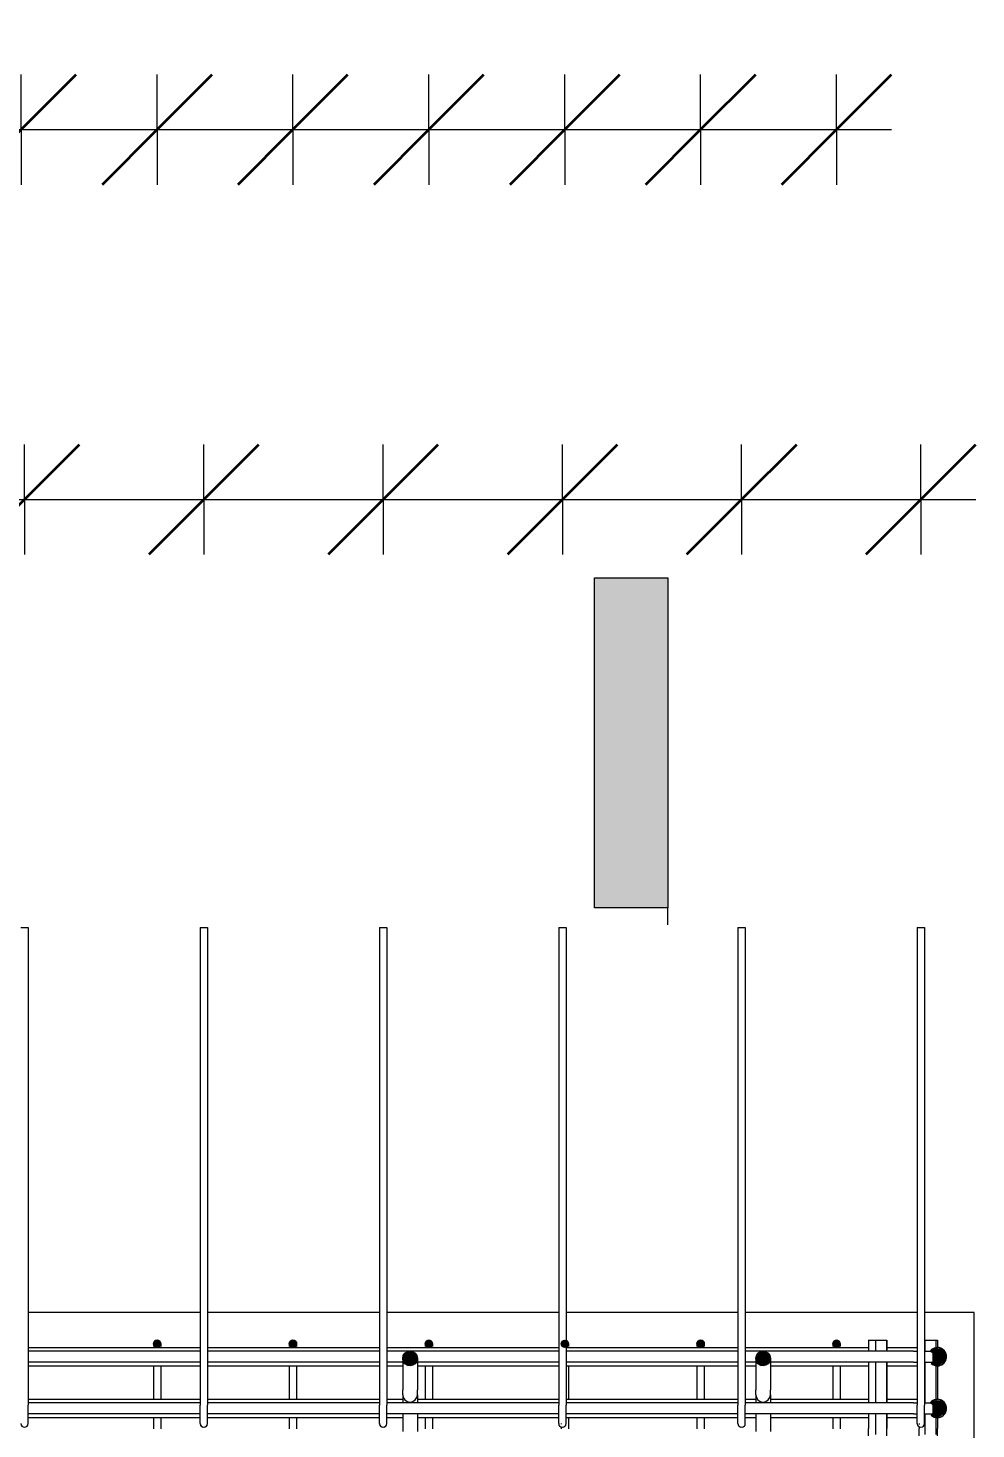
# Model space of a CAD drawing. Header units: millimetres. Extents: x 61914 to 85282, y 2378 to 28606.
# Drawn here: x 67351 to 68385, y 26974 to 28501 of the extents above; entities that cross this region are included whole.
import ezdxf

# ---------------------------------------------------------------- set-up
doc = ezdxf.new("R2010")
doc.units = ezdxf.units.MM
for name, color, linetype, lineweight in [('A-ANNO-DIMS', 211, 'Continuous', 9), ('A-ANNO-DIMS-40', 211, 'Continuous', 9), ('A-FLOR', 192, 'Continuous', 18), ('G-ANNO-SYMB', 111, 'Continuous', 9), ('S-RBAR', 171, 'Continuous', 18)]:
    doc.layers.add(name, color=color, linetype=linetype, lineweight=lineweight)
doc.styles.add('Arial', font='arial.ttf', dxfattribs={"height": 80})
doc.styles.add('Nirmala UI', font='Nirmala.ttf', dxfattribs={"height": 95.25})
doc.dimstyles.new('Arc_Length_-_2_5mm_Arial', dxfattribs={"dimscale": 304.8, "dimtxt": 100.546939, "dimasz": 0.393701, "dimexe": 0.19685, "dimexo": 0.0625, "dimgap": 0.229659, "dimtad": 1, "dimdec": 0, "dimzin": 0, "dimdsep": 46, "dimtxsty": 'Arial', "dimblk1": 'OBLIQUE', "dimblk2": 'OBLIQUE', "dimsah": 1, "dimcen": 0.09, "dimdle": 0.19685, "dimazin": 0, "dimtfac": 1, "dimtdec": 4, "dimtix": 1, "dimtmove": 0, "dimatfit": 3, "dimfxl": 0.19685, "dimfxlon": 1, "dimtvp": 1, "dimtolj": 1, "dimtzin": 0, "dimarcsym": 2})
doc.dimstyles.new('Arc_Length_-_2_5mm_Arial_1', dxfattribs={"dimscale": 304.8, "dimtxt": 100.546939, "dimasz": 0.393701, "dimexe": 0.19685, "dimexo": 0.0625, "dimgap": 0.229659, "dimtad": 1, "dimdec": 0, "dimzin": 0, "dimdsep": 46, "dimtxsty": 'Nirmala UI', "dimblk1": 'OBLIQUE', "dimblk2": 'OBLIQUE', "dimsah": 1, "dimcen": 0.09, "dimdle": 0.19685, "dimazin": 0, "dimtfac": 1, "dimtdec": 4, "dimtix": 1, "dimtmove": 0, "dimatfit": 3, "dimfxl": 0.19685, "dimfxlon": 1, "dimtvp": 1, "dimtolj": 1, "dimtzin": 0, "dimarcsym": 2})

# ---------------------------------------------------------------- blocks, each defined once
blk = doc.blocks.new('Detail View - M_Section Tail - Filled Horizontal-14034-Elevation Top1')
at = {"layer": 'G-ANNO-SYMB'}
blk.add_hatch(color=256, dxfattribs=at).paths.add_polyline_path([(68881.6, 25830.5), (68881.6, 25750.5), (69241.6, 25750.5), (69241.6, 25830.5)])
for p, q in [((68881.6, 25830.5), (69241.6, 25830.5)), ((68881.6, 25750.5), (68881.6, 25830.5)), ((69241.6, 25830.5), (69241.6, 25750.5)), ((69241.6, 25750.5), (68881.6, 25750.5))]:
    blk.add_line(p, q, dxfattribs=at)
blk = doc.blocks.new('DIMBLOCK27-Elevation Top1')
at = {"layer": 'A-ANNO-DIMS-40', "lineweight": 35}
for p, q in [((67195.8, 28390.5), (67255.8, 28450.5)), ((67344, 28390.5), (67404, 28450.5)), ((67195.8, 28390.5), (67135.8, 28330.5)), ((67344, 28390.5), (67284, 28330.5))]:
    blk.add_line(p, q, dxfattribs=at)
at = {"layer": 'A-ANNO-DIMS-40'}
for p, q in [((67195.8, 28390.5), (67195.8, 28450.5)), ((67344, 28390.5), (67344, 28450.5)), ((67195.8, 28390.5), (67344, 28390.5)), ((67195.8, 28390.5), (67195.8, 28330.5)), ((67344, 28390.5), (67344, 28330.5))]:
    blk.add_line(p, q, dxfattribs=at)
blk = doc.blocks.new('_Oblique')
at = {"color": 0, "linetype": 'ByBlock', "lineweight": -2}
blk.add_line((-0.5, -0.5), (0.5, 0.5), dxfattribs=at)
blk = doc.blocks.new('DIMBLOCK28-Elevation Top1')
at = {"layer": 'A-ANNO-DIMS-40', "lineweight": 35}
for p, q in [((67344, 28390.5), (67404, 28450.5)), ((67492.1, 28390.5), (67552.1, 28450.5)), ((67344, 28390.5), (67284, 28330.5)), ((67492.1, 28390.5), (67432.1, 28330.5))]:
    blk.add_line(p, q, dxfattribs=at)
at = {"layer": 'A-ANNO-DIMS-40'}
for p, q in [((67344, 28390.5), (67344, 28450.5)), ((67492.1, 28390.5), (67492.1, 28450.5)), ((67344, 28390.5), (67492.1, 28390.5)), ((67344, 28390.5), (67344, 28330.5)), ((67492.1, 28390.5), (67492.1, 28330.5))]:
    blk.add_line(p, q, dxfattribs=at)
blk = doc.blocks.new('DIMBLOCK29-Elevation Top1')
at = {"layer": 'A-ANNO-DIMS-40', "lineweight": 35}
for p, q in [((67492.1, 28390.5), (67552.1, 28450.5)), ((67640.3, 28390.5), (67700.3, 28450.5)), ((67492.1, 28390.5), (67432.1, 28330.5)), ((67640.3, 28390.5), (67580.3, 28330.5))]:
    blk.add_line(p, q, dxfattribs=at)
at = {"layer": 'A-ANNO-DIMS-40'}
for p, q in [((67492.1, 28390.5), (67492.1, 28450.5)), ((67640.3, 28390.5), (67640.3, 28450.5)), ((67492.1, 28390.5), (67640.3, 28390.5)), ((67492.1, 28390.5), (67492.1, 28330.5)), ((67640.3, 28390.5), (67640.3, 28330.5))]:
    blk.add_line(p, q, dxfattribs=at)
blk = doc.blocks.new('DIMBLOCK30-Elevation Top1')
at = {"layer": 'A-ANNO-DIMS-40', "lineweight": 35}
for p, q in [((67640.3, 28390.5), (67700.3, 28450.5)), ((67788.5, 28390.5), (67848.5, 28450.5)), ((67640.3, 28390.5), (67580.3, 28330.5)), ((67788.5, 28390.5), (67728.5, 28330.5))]:
    blk.add_line(p, q, dxfattribs=at)
at = {"layer": 'A-ANNO-DIMS-40'}
for p, q in [((67640.3, 28390.5), (67640.3, 28450.5)), ((67788.5, 28390.5), (67788.5, 28450.5)), ((67640.3, 28390.5), (67788.5, 28390.5)), ((67640.3, 28390.5), (67640.3, 28330.5)), ((67788.5, 28390.5), (67788.5, 28330.5))]:
    blk.add_line(p, q, dxfattribs=at)
blk = doc.blocks.new('DIMBLOCK31-Elevation Top1')
at = {"layer": 'A-ANNO-DIMS-40', "lineweight": 35}
for p, q in [((67788.5, 28390.5), (67848.5, 28450.5)), ((67936.7, 28390.5), (67996.7, 28450.5)), ((67788.5, 28390.5), (67728.5, 28330.5)), ((67936.7, 28390.5), (67876.7, 28330.5))]:
    blk.add_line(p, q, dxfattribs=at)
at = {"layer": 'A-ANNO-DIMS-40'}
for p, q in [((67788.5, 28390.5), (67788.5, 28450.5)), ((67936.7, 28390.5), (67936.7, 28450.5)), ((67788.5, 28390.5), (67936.7, 28390.5)), ((67788.5, 28390.5), (67788.5, 28330.5)), ((67936.7, 28390.5), (67936.7, 28330.5))]:
    blk.add_line(p, q, dxfattribs=at)
blk = doc.blocks.new('DIMBLOCK32-Elevation Top1')
at = {"layer": 'A-ANNO-DIMS-40', "lineweight": 35}
for p, q in [((67936.7, 28390.5), (67996.7, 28450.5)), ((68084.9, 28390.5), (68144.9, 28450.5)), ((67936.7, 28390.5), (67876.7, 28330.5)), ((68084.9, 28390.5), (68024.9, 28330.5))]:
    blk.add_line(p, q, dxfattribs=at)
at = {"layer": 'A-ANNO-DIMS-40'}
for p, q in [((67936.7, 28390.5), (67936.7, 28450.5)), ((68084.9, 28390.5), (68084.9, 28450.5)), ((67936.7, 28390.5), (68084.9, 28390.5)), ((67936.7, 28390.5), (67936.7, 28330.5)), ((68084.9, 28390.5), (68084.9, 28330.5))]:
    blk.add_line(p, q, dxfattribs=at)
blk = doc.blocks.new('DIMBLOCK33-Elevation Top1')
at = {"layer": 'A-ANNO-DIMS-40', "lineweight": 35}
for p, q in [((68084.9, 28390.5), (68144.9, 28450.5)), ((68233, 28390.5), (68293, 28450.5)), ((68084.9, 28390.5), (68024.9, 28330.5)), ((68233, 28390.5), (68173, 28330.5))]:
    blk.add_line(p, q, dxfattribs=at)
at = {"layer": 'A-ANNO-DIMS-40'}
for p, q in [((68084.9, 28390.5), (68084.9, 28450.5)), ((68233, 28390.5), (68233, 28450.5)), ((68084.9, 28390.5), (68293, 28390.5)), ((68084.9, 28390.5), (68084.9, 28330.5)), ((68233, 28390.5), (68233, 28330.5))]:
    blk.add_line(p, q, dxfattribs=at)
blk = doc.blocks.new('DIMBLOCK34-Elevation Top1')
at = {"layer": 'A-ANNO-DIMS-40', "lineweight": 35}
for p, q in [((63343, 28390.5), (63403, 28450.5)), ((63491.2, 28390.5), (63551.2, 28450.5)), ((63639.4, 28390.5), (63699.4, 28450.5)), ((63787.6, 28390.5), (63847.6, 28450.5)), ((63935.8, 28390.5), (63995.8, 28450.5)), ((64084, 28390.5), (64144, 28450.5)), ((64232.1, 28390.5), (64292.1, 28450.5)), ((64380.3, 28390.5), (64440.3, 28450.5)), ((64528.5, 28390.5), (64588.5, 28450.5)), ((64676.7, 28390.5), (64736.7, 28450.5)), ((64824.9, 28390.5), (64884.9, 28450.5)), ((64973, 28390.5), (65033, 28450.5)), ((65121.2, 28390.5), (65181.2, 28450.5)), ((65269.4, 28390.5), (65329.4, 28450.5)), ((65417.6, 28390.5), (65477.6, 28450.5)), ((65565.8, 28390.5), (65625.8, 28450.5)), ((65714, 28390.5), (65774, 28450.5)), ((65862.1, 28390.5), (65922.1, 28450.5)), ((66010.3, 28390.5), (66070.3, 28450.5)), ((66158.5, 28390.5), (66218.5, 28450.5)), ((66306.7, 28390.5), (66366.7, 28450.5)), ((66454.9, 28390.5), (66514.9, 28450.5)), ((66603, 28390.5), (66663, 28450.5)), ((66751.2, 28390.5), (66811.2, 28450.5)), ((66899.4, 28390.5), (66959.4, 28450.5)), ((67047.6, 28390.5), (67107.6, 28450.5)), ((67195.8, 28390.5), (67255.8, 28450.5)), ((67344, 28390.5), (67404, 28450.5)), ((67492.1, 28390.5), (67552.1, 28450.5)), ((67640.3, 28390.5), (67700.3, 28450.5)), ((67788.5, 28390.5), (67848.5, 28450.5)), ((67936.7, 28390.5), (67996.7, 28450.5)), ((68084.9, 28390.5), (68144.9, 28450.5)), ((68233, 28390.5), (68293, 28450.5)), ((63343, 28390.5), (63283, 28330.5)), ((63491.2, 28390.5), (63431.2, 28330.5)), ((63639.4, 28390.5), (63579.4, 28330.5)), ((63787.6, 28390.5), (63727.6, 28330.5)), ((63935.8, 28390.5), (63875.8, 28330.5)), ((64084, 28390.5), (64024, 28330.5)), ((64232.1, 28390.5), (64172.1, 28330.5)), ((64380.3, 28390.5), (64320.3, 28330.5)), ((64528.5, 28390.5), (64468.5, 28330.5)), ((64676.7, 28390.5), (64616.7, 28330.5)), ((64824.9, 28390.5), (64764.9, 28330.5)), ((64973, 28390.5), (64913, 28330.5)), ((65121.2, 28390.5), (65061.2, 28330.5)), ((65269.4, 28390.5), (65209.4, 28330.5)), ((65417.6, 28390.5), (65357.6, 28330.5)), ((65565.8, 28390.5), (65505.8, 28330.5)), ((65714, 28390.5), (65654, 28330.5)), ((65862.1, 28390.5), (65802.1, 28330.5)), ((66010.3, 28390.5), (65950.3, 28330.5)), ((66158.5, 28390.5), (66098.5, 28330.5)), ((66306.7, 28390.5), (66246.7, 28330.5)), ((66454.9, 28390.5), (66394.9, 28330.5)), ((66603, 28390.5), (66543, 28330.5)), ((66751.2, 28390.5), (66691.2, 28330.5)), ((66899.4, 28390.5), (66839.4, 28330.5)), ((67047.6, 28390.5), (66987.6, 28330.5)), ((67195.8, 28390.5), (67135.8, 28330.5)), ((67344, 28390.5), (67284, 28330.5)), ((67492.1, 28390.5), (67432.1, 28330.5)), ((67640.3, 28390.5), (67580.3, 28330.5)), ((67788.5, 28390.5), (67728.5, 28330.5)), ((67936.7, 28390.5), (67876.7, 28330.5)), ((68084.9, 28390.5), (68024.9, 28330.5)), ((68233, 28390.5), (68173, 28330.5))]:
    blk.add_line(p, q, dxfattribs=at)
at = {"layer": 'A-ANNO-DIMS-40'}
for p, q in [((63343, 28390.5), (63343, 28450.5)), ((63491.2, 28390.5), (63491.2, 28450.5)), ((63639.4, 28390.5), (63639.4, 28450.5)), ((63787.6, 28390.5), (63787.6, 28450.5)), ((63935.8, 28390.5), (63935.8, 28450.5)), ((64084, 28390.5), (64084, 28450.5)), ((64232.1, 28390.5), (64232.1, 28450.5)), ((64380.3, 28390.5), (64380.3, 28450.5)), ((64528.5, 28390.5), (64528.5, 28450.5)), ((64676.7, 28390.5), (64676.7, 28450.5)), ((64824.9, 28390.5), (64824.9, 28450.5)), ((64973, 28390.5), (64973, 28450.5)), ((65121.2, 28390.5), (65121.2, 28450.5)), ((65269.4, 28390.5), (65269.4, 28450.5)), ((65417.6, 28390.5), (65417.6, 28450.5)), ((65565.8, 28390.5), (65565.8, 28450.5)), ((65714, 28390.5), (65714, 28450.5)), ((65862.1, 28390.5), (65862.1, 28450.5)), ((66010.3, 28390.5), (66010.3, 28450.5)), ((66158.5, 28390.5), (66158.5, 28450.5)), ((66306.7, 28390.5), (66306.7, 28450.5)), ((66454.9, 28390.5), (66454.9, 28450.5)), ((66603, 28390.5), (66603, 28450.5)), ((66751.2, 28390.5), (66751.2, 28450.5)), ((66899.4, 28390.5), (66899.4, 28450.5)), ((67047.6, 28390.5), (67047.6, 28450.5)), ((67195.8, 28390.5), (67195.8, 28450.5)), ((67344, 28390.5), (67344, 28450.5)), ((67492.1, 28390.5), (67492.1, 28450.5)), ((67640.3, 28390.5), (67640.3, 28450.5)), ((67788.5, 28390.5), (67788.5, 28450.5)), ((67936.7, 28390.5), (67936.7, 28450.5)), ((68084.9, 28390.5), (68084.9, 28450.5)), ((68233, 28390.5), (68233, 28450.5)), ((63283, 28390.5), (68293, 28390.5)), ((63283, 28390.5), (63491.2, 28390.5)), ((63343, 28390.5), (63343, 28330.5)), ((63491.2, 28390.5), (63639.4, 28390.5)), ((63491.2, 28390.5), (63491.2, 28330.5)), ((63639.4, 28390.5), (63787.6, 28390.5)), ((63639.4, 28390.5), (63639.4, 28330.5)), ((63787.6, 28390.5), (63935.8, 28390.5)), ((63787.6, 28390.5), (63787.6, 28330.5)), ((63935.8, 28390.5), (64084, 28390.5)), ((63935.8, 28390.5), (63935.8, 28330.5)), ((64084, 28390.5), (64232.1, 28390.5)), ((64084, 28390.5), (64084, 28330.5)), ((64232.1, 28390.5), (64380.3, 28390.5)), ((64232.1, 28390.5), (64232.1, 28330.5)), ((64380.3, 28390.5), (64528.5, 28390.5)), ((64380.3, 28390.5), (64380.3, 28330.5)), ((64528.5, 28390.5), (64676.7, 28390.5)), ((64528.5, 28390.5), (64528.5, 28330.5)), ((64676.7, 28390.5), (64824.9, 28390.5)), ((64676.7, 28390.5), (64676.7, 28330.5)), ((64824.9, 28390.5), (64973, 28390.5)), ((64824.9, 28390.5), (64824.9, 28330.5)), ((64973, 28390.5), (65121.2, 28390.5)), ((64973, 28390.5), (64973, 28330.5)), ((65121.2, 28390.5), (65269.4, 28390.5)), ((65121.2, 28390.5), (65121.2, 28330.5)), ((65269.4, 28390.5), (65417.6, 28390.5)), ((65269.4, 28390.5), (65269.4, 28330.5)), ((65417.6, 28390.5), (65565.8, 28390.5)), ((65417.6, 28390.5), (65417.6, 28330.5)), ((65565.8, 28390.5), (65714, 28390.5)), ((65565.8, 28390.5), (65565.8, 28330.5)), ((65714, 28390.5), (65862.1, 28390.5)), ((65714, 28390.5), (65714, 28330.5)), ((65862.1, 28390.5), (66010.3, 28390.5)), ((65862.1, 28390.5), (65862.1, 28330.5)), ((66010.3, 28390.5), (66158.5, 28390.5)), ((66010.3, 28390.5), (66010.3, 28330.5)), ((66158.5, 28390.5), (66306.7, 28390.5)), ((66158.5, 28390.5), (66158.5, 28330.5)), ((66306.7, 28390.5), (66454.9, 28390.5)), ((66306.7, 28390.5), (66306.7, 28330.5)), ((66454.9, 28390.5), (66603, 28390.5)), ((66454.9, 28390.5), (66454.9, 28330.5)), ((66603, 28390.5), (66751.2, 28390.5)), ((66603, 28390.5), (66603, 28330.5)), ((66751.2, 28390.5), (66899.4, 28390.5)), ((66751.2, 28390.5), (66751.2, 28330.5)), ((66899.4, 28390.5), (67047.6, 28390.5)), ((66899.4, 28390.5), (66899.4, 28330.5)), ((67047.6, 28390.5), (67195.8, 28390.5)), ((67047.6, 28390.5), (67047.6, 28330.5)), ((67195.8, 28390.5), (67344, 28390.5)), ((67195.8, 28390.5), (67195.8, 28330.5)), ((67344, 28390.5), (67492.1, 28390.5)), ((67344, 28390.5), (67344, 28330.5)), ((67492.1, 28390.5), (67640.3, 28390.5)), ((67492.1, 28390.5), (67492.1, 28330.5)), ((67640.3, 28390.5), (67788.5, 28390.5)), ((67640.3, 28390.5), (67640.3, 28330.5)), ((67788.5, 28390.5), (67936.7, 28390.5)), ((67788.5, 28390.5), (67788.5, 28330.5)), ((67936.7, 28390.5), (68084.9, 28390.5)), ((67936.7, 28390.5), (67936.7, 28330.5)), ((68084.9, 28390.5), (68293, 28390.5)), ((68084.9, 28390.5), (68084.9, 28330.5)), ((68233, 28390.5), (68233, 28330.5))]:
    blk.add_line(p, q, dxfattribs=at)
blk = doc.blocks.new('_None')
blk = doc.blocks.new('DIMBLOCK70-Elevation Top1')
at = {"layer": 'A-ANNO-DIMS-40', "lineweight": 35}
for p, q in [((67152.2, 27987.2), (67212.2, 28047.2)), ((67347.6, 27987.2), (67407.6, 28047.2)), ((67152.2, 27987.2), (67092.2, 27927.2)), ((67347.6, 27987.2), (67287.6, 27927.2))]:
    blk.add_line(p, q, dxfattribs=at)
at = {"layer": 'A-ANNO-DIMS-40'}
for p, q in [((67152.2, 27987.2), (67152.2, 28047.2)), ((67347.6, 27987.2), (67347.6, 28047.2)), ((67152.2, 27987.2), (67347.6, 27987.2)), ((67152.2, 27987.2), (67152.2, 27927.2)), ((67347.6, 27987.2), (67347.6, 27927.2))]:
    blk.add_line(p, q, dxfattribs=at)
blk = doc.blocks.new('DIMBLOCK71-Elevation Top1')
at = {"layer": 'A-ANNO-DIMS-40', "lineweight": 35}
for p, q in [((67347.6, 27987.2), (67407.6, 28047.2)), ((67543.1, 27987.2), (67603.1, 28047.2)), ((67347.6, 27987.2), (67287.6, 27927.2)), ((67543.1, 27987.2), (67483.1, 27927.2))]:
    blk.add_line(p, q, dxfattribs=at)
at = {"layer": 'A-ANNO-DIMS-40'}
for p, q in [((67347.6, 27987.2), (67347.6, 28047.2)), ((67543.1, 27987.2), (67543.1, 28047.2)), ((67347.6, 27987.2), (67543.1, 27987.2)), ((67347.6, 27987.2), (67347.6, 27927.2)), ((67543.1, 27987.2), (67543.1, 27927.2))]:
    blk.add_line(p, q, dxfattribs=at)
blk = doc.blocks.new('DIMBLOCK72-Elevation Top1')
at = {"layer": 'A-ANNO-DIMS-40', "lineweight": 35}
for p, q in [((67543.1, 27987.2), (67603.1, 28047.2)), ((67738.6, 27987.2), (67798.6, 28047.2)), ((67543.1, 27987.2), (67483.1, 27927.2)), ((67738.6, 27987.2), (67678.6, 27927.2))]:
    blk.add_line(p, q, dxfattribs=at)
at = {"layer": 'A-ANNO-DIMS-40'}
for p, q in [((67543.1, 27987.2), (67543.1, 28047.2)), ((67738.6, 27987.2), (67738.6, 28047.2)), ((67543.1, 27987.2), (67738.6, 27987.2)), ((67543.1, 27987.2), (67543.1, 27927.2)), ((67738.6, 27987.2), (67738.6, 27927.2))]:
    blk.add_line(p, q, dxfattribs=at)
blk = doc.blocks.new('DIMBLOCK73-Elevation Top1')
at = {"layer": 'A-ANNO-DIMS-40', "lineweight": 35}
for p, q in [((67738.6, 27987.2), (67798.6, 28047.2)), ((67934.1, 27987.2), (67994.1, 28047.2)), ((67738.6, 27987.2), (67678.6, 27927.2)), ((67934.1, 27987.2), (67874.1, 27927.2))]:
    blk.add_line(p, q, dxfattribs=at)
at = {"layer": 'A-ANNO-DIMS-40'}
for p, q in [((67738.6, 27987.2), (67738.6, 28047.2)), ((67934.1, 27987.2), (67934.1, 28047.2)), ((67738.6, 27987.2), (67934.1, 27987.2)), ((67738.6, 27987.2), (67738.6, 27927.2)), ((67934.1, 27987.2), (67934.1, 27927.2))]:
    blk.add_line(p, q, dxfattribs=at)
blk = doc.blocks.new('DIMBLOCK74-Elevation Top1')
at = {"layer": 'A-ANNO-DIMS-40', "lineweight": 35}
for p, q in [((67934.1, 27987.2), (67994.1, 28047.2)), ((68129.6, 27987.2), (68189.6, 28047.2)), ((67934.1, 27987.2), (67874.1, 27927.2)), ((68129.6, 27987.2), (68069.6, 27927.2))]:
    blk.add_line(p, q, dxfattribs=at)
at = {"layer": 'A-ANNO-DIMS-40'}
for p, q in [((67934.1, 27987.2), (67934.1, 28047.2)), ((68129.6, 27987.2), (68129.6, 28047.2)), ((67934.1, 27987.2), (68129.6, 27987.2)), ((67934.1, 27987.2), (67934.1, 27927.2)), ((68129.6, 27987.2), (68129.6, 27927.2))]:
    blk.add_line(p, q, dxfattribs=at)
blk = doc.blocks.new('DIMBLOCK75-Elevation Top1')
at = {"layer": 'A-ANNO-DIMS-40', "lineweight": 35}
for p, q in [((68129.6, 27987.2), (68189.6, 28047.2)), ((68325.1, 27987.2), (68385.1, 28047.2)), ((68129.6, 27987.2), (68069.6, 27927.2)), ((68325.1, 27987.2), (68265.1, 27927.2))]:
    blk.add_line(p, q, dxfattribs=at)
at = {"layer": 'A-ANNO-DIMS-40'}
for p, q in [((68129.6, 27987.2), (68129.6, 28047.2)), ((68325.1, 27987.2), (68325.1, 28047.2)), ((68129.6, 27987.2), (68385.1, 27987.2)), ((68129.6, 27987.2), (68129.6, 27927.2)), ((68325.1, 27987.2), (68325.1, 27927.2))]:
    blk.add_line(p, q, dxfattribs=at)
blk = doc.blocks.new('DIMBLOCK76-Elevation Top1')
at = {"layer": 'A-ANNO-DIMS-40', "lineweight": 35}
for p, q in [((63242.2, 27987.2), (63302.2, 28047.2)), ((63437.7, 27987.2), (63497.7, 28047.2)), ((63633.2, 27987.2), (63693.2, 28047.2)), ((63828.7, 27987.2), (63888.7, 28047.2)), ((64024.2, 27987.2), (64084.2, 28047.2)), ((64219.7, 27987.2), (64279.7, 28047.2)), ((64415.2, 27987.2), (64475.2, 28047.2)), ((64610.7, 27987.2), (64670.7, 28047.2)), ((64806.2, 27987.2), (64866.2, 28047.2)), ((65001.7, 27987.2), (65061.7, 28047.2)), ((65197.2, 27987.2), (65257.2, 28047.2)), ((65392.7, 27987.2), (65452.7, 28047.2)), ((65588.2, 27987.2), (65648.2, 28047.2)), ((65783.7, 27987.2), (65843.7, 28047.2)), ((65979.2, 27987.2), (66039.2, 28047.2)), ((66174.7, 27987.2), (66234.7, 28047.2)), ((66370.2, 27987.2), (66430.2, 28047.2)), ((66565.7, 27987.2), (66625.7, 28047.2)), ((66761.2, 27987.2), (66821.2, 28047.2)), ((66956.7, 27987.2), (67016.7, 28047.2)), ((67152.2, 27987.2), (67212.2, 28047.2)), ((67347.6, 27987.2), (67407.6, 28047.2)), ((67543.1, 27987.2), (67603.1, 28047.2)), ((67738.6, 27987.2), (67798.6, 28047.2)), ((67934.1, 27987.2), (67994.1, 28047.2)), ((68129.6, 27987.2), (68189.6, 28047.2)), ((68325.1, 27987.2), (68385.1, 28047.2)), ((63242.2, 27987.2), (63182.2, 27927.2)), ((63437.7, 27987.2), (63377.7, 27927.2)), ((63633.2, 27987.2), (63573.2, 27927.2)), ((63828.7, 27987.2), (63768.7, 27927.2)), ((64024.2, 27987.2), (63964.2, 27927.2)), ((64219.7, 27987.2), (64159.7, 27927.2)), ((64415.2, 27987.2), (64355.2, 27927.2)), ((64610.7, 27987.2), (64550.7, 27927.2)), ((64806.2, 27987.2), (64746.2, 27927.2)), ((65001.7, 27987.2), (64941.7, 27927.2)), ((65197.2, 27987.2), (65137.2, 27927.2)), ((65392.7, 27987.2), (65332.7, 27927.2)), ((65588.2, 27987.2), (65528.2, 27927.2)), ((65783.7, 27987.2), (65723.7, 27927.2)), ((65979.2, 27987.2), (65919.2, 27927.2)), ((66174.7, 27987.2), (66114.7, 27927.2)), ((66370.2, 27987.2), (66310.2, 27927.2)), ((66565.7, 27987.2), (66505.7, 27927.2)), ((66761.2, 27987.2), (66701.2, 27927.2)), ((66956.7, 27987.2), (66896.7, 27927.2)), ((67152.2, 27987.2), (67092.2, 27927.2)), ((67347.6, 27987.2), (67287.6, 27927.2)), ((67543.1, 27987.2), (67483.1, 27927.2)), ((67738.6, 27987.2), (67678.6, 27927.2)), ((67934.1, 27987.2), (67874.1, 27927.2)), ((68129.6, 27987.2), (68069.6, 27927.2)), ((68325.1, 27987.2), (68265.1, 27927.2))]:
    blk.add_line(p, q, dxfattribs=at)
at = {"layer": 'A-ANNO-DIMS-40'}
for p, q in [((63242.2, 27987.2), (63242.2, 28047.2)), ((63437.7, 27987.2), (63437.7, 28047.2)), ((63633.2, 27987.2), (63633.2, 28047.2)), ((63828.7, 27987.2), (63828.7, 28047.2)), ((64024.2, 27987.2), (64024.2, 28047.2)), ((64219.7, 27987.2), (64219.7, 28047.2)), ((64415.2, 27987.2), (64415.2, 28047.2)), ((64610.7, 27987.2), (64610.7, 28047.2)), ((64806.2, 27987.2), (64806.2, 28047.2)), ((65001.7, 27987.2), (65001.7, 28047.2)), ((65197.2, 27987.2), (65197.2, 28047.2)), ((65392.7, 27987.2), (65392.7, 28047.2)), ((65588.2, 27987.2), (65588.2, 28047.2)), ((65783.7, 27987.2), (65783.7, 28047.2)), ((65979.2, 27987.2), (65979.2, 28047.2)), ((66174.7, 27987.2), (66174.7, 28047.2)), ((66370.2, 27987.2), (66370.2, 28047.2)), ((66565.7, 27987.2), (66565.7, 28047.2)), ((66761.2, 27987.2), (66761.2, 28047.2)), ((66956.7, 27987.2), (66956.7, 28047.2)), ((67152.2, 27987.2), (67152.2, 28047.2)), ((67347.6, 27987.2), (67347.6, 28047.2)), ((67543.1, 27987.2), (67543.1, 28047.2)), ((67738.6, 27987.2), (67738.6, 28047.2)), ((67934.1, 27987.2), (67934.1, 28047.2)), ((68129.6, 27987.2), (68129.6, 28047.2)), ((68325.1, 27987.2), (68325.1, 28047.2)), ((63182.2, 27987.2), (68385.1, 27987.2)), ((63182.2, 27987.2), (63437.7, 27987.2)), ((63242.2, 27987.2), (63242.2, 27927.2)), ((63437.7, 27987.2), (63633.2, 27987.2)), ((63437.7, 27987.2), (63437.7, 27927.2)), ((63633.2, 27987.2), (63828.7, 27987.2)), ((63633.2, 27987.2), (63633.2, 27927.2)), ((63828.7, 27987.2), (64024.2, 27987.2)), ((63828.7, 27987.2), (63828.7, 27927.2)), ((64024.2, 27987.2), (64219.7, 27987.2)), ((64024.2, 27987.2), (64024.2, 27927.2)), ((64219.7, 27987.2), (64415.2, 27987.2)), ((64219.7, 27987.2), (64219.7, 27927.2)), ((64415.2, 27987.2), (64610.7, 27987.2)), ((64415.2, 27987.2), (64415.2, 27927.2)), ((64610.7, 27987.2), (64806.2, 27987.2)), ((64610.7, 27987.2), (64610.7, 27927.2)), ((64806.2, 27987.2), (65001.7, 27987.2)), ((64806.2, 27987.2), (64806.2, 27927.2)), ((65001.7, 27987.2), (65197.2, 27987.2)), ((65001.7, 27987.2), (65001.7, 27927.2)), ((65197.2, 27987.2), (65392.7, 27987.2)), ((65197.2, 27987.2), (65197.2, 27927.2)), ((65392.7, 27987.2), (65588.2, 27987.2)), ((65392.7, 27987.2), (65392.7, 27927.2)), ((65588.2, 27987.2), (65783.7, 27987.2)), ((65588.2, 27987.2), (65588.2, 27927.2)), ((65783.7, 27987.2), (65979.2, 27987.2)), ((65783.7, 27987.2), (65783.7, 27927.2)), ((65979.2, 27987.2), (66174.7, 27987.2)), ((65979.2, 27987.2), (65979.2, 27927.2)), ((66174.7, 27987.2), (66370.2, 27987.2)), ((66174.7, 27987.2), (66174.7, 27927.2)), ((66370.2, 27987.2), (66565.7, 27987.2)), ((66370.2, 27987.2), (66370.2, 27927.2)), ((66565.7, 27987.2), (66761.2, 27987.2)), ((66565.7, 27987.2), (66565.7, 27927.2)), ((66761.2, 27987.2), (66956.7, 27987.2)), ((66761.2, 27987.2), (66761.2, 27927.2)), ((66956.7, 27987.2), (67152.2, 27987.2)), ((66956.7, 27987.2), (66956.7, 27927.2)), ((67152.2, 27987.2), (67347.6, 27987.2)), ((67152.2, 27987.2), (67152.2, 27927.2)), ((67347.6, 27987.2), (67543.1, 27987.2)), ((67347.6, 27987.2), (67347.6, 27927.2)), ((67543.1, 27987.2), (67738.6, 27987.2)), ((67543.1, 27987.2), (67543.1, 27927.2)), ((67738.6, 27987.2), (67934.1, 27987.2)), ((67738.6, 27987.2), (67738.6, 27927.2)), ((67934.1, 27987.2), (68129.6, 27987.2)), ((67934.1, 27987.2), (67934.1, 27927.2)), ((68129.6, 27987.2), (68385.1, 27987.2)), ((68129.6, 27987.2), (68129.6, 27927.2)), ((68325.1, 27987.2), (68325.1, 27927.2))]:
    blk.add_line(p, q, dxfattribs=at)

msp = doc.modelspace()

# ---------------------------------------------------------------- hatches: boundary and pattern name
at = {"layer": 'S-RBAR'}
for points in [[(67492.1, 27062.4), (67496.1, 27066.4), (67492.1, 27070.4), (67488.1, 27066.4), (67489.8, 27064.7)], [(67640.3, 27062.4), (67644.3, 27066.4), (67640.3, 27070.4), (67636.3, 27066.4)], [(67765.6, 27042.8), (67774.5, 27045.7), (67774.5, 27055.1), (67765.6, 27058), (67760, 27050.4)], [(67788.5, 27062.4), (67792.5, 27066.4), (67788.5, 27070.4), (67784.5, 27066.4)], [(67936.7, 27062.4), (67940.7, 27066.4), (67936.7, 27070.4), (67932.7, 27066.4)], [(68084.9, 27062.4), (68088.9, 27066.4), (68084.9, 27070.4), (68080.9, 27066.4)], [(68150.6, 27042.8), (68159.5, 27045.7), (68159.5, 27055.1), (68150.6, 27058), (68145, 27050.4)], [(68233, 27062.4), (68237, 27066.4), (68233, 27070.4), (68229, 27066.4)], [(68343, 27042.4), (68352.6, 27049.3), (68348.9, 27060.5), (68337.2, 27060.5), (68336.5, 27058.4), (68338, 27058.4), (68338, 27046.4), (68338, 27046)], [(68343, 26985.9), (68352.6, 26992.8), (68348.9, 27004), (68337.2, 27004), (68336.5, 27001.9), (68338, 27001.9), (68338, 26989.9), (68338, 26989.5)]]:
    msp.add_hatch(color=256, dxfattribs=at).paths.add_polyline_path(points)
h = msp.add_hatch(color=256, dxfattribs=at)
edge = h.paths.add_edge_path()
edge.add_arc((67492.1, 27066.4), 4, 0, 360)
h = msp.add_hatch(color=256, dxfattribs=at)
edge = h.paths.add_edge_path()
edge.add_arc((67640.3, 27066.4), 4, 0, 360)
h = msp.add_hatch(color=256, dxfattribs=at)
edge = h.paths.add_edge_path()
edge.add_arc((67768, 27050.4), 8, 0, 360)
h = msp.add_hatch(color=256, dxfattribs=at)
edge = h.paths.add_edge_path()
edge.add_arc((67788.5, 27066.4), 4, 0, 360)
h = msp.add_hatch(color=256, dxfattribs=at)
edge = h.paths.add_edge_path()
edge.add_arc((67936.7, 27066.4), 4, 0, 360)
h = msp.add_hatch(color=256, dxfattribs=at)
edge = h.paths.add_edge_path()
edge.add_arc((68084.9, 27066.4), 4, 0, 360)
h = msp.add_hatch(color=256, dxfattribs=at)
edge = h.paths.add_edge_path()
edge.add_arc((68153, 27050.4), 8, 0, 360)
h = msp.add_hatch(color=256, dxfattribs=at)
edge = h.paths.add_edge_path()
edge.add_arc((68233, 27066.4), 4, 0, 360)
h = msp.add_hatch(color=256, dxfattribs=at)
edge = h.paths.add_edge_path()
edge.add_arc((68343, 27052.4), 10, 270, 499.4604)
edge.add_line((68335.4, 27058.9), (68343, 27052.4))
edge.add_line((68343, 27052.4), (68343, 27042.4))
h = msp.add_hatch(color=256, dxfattribs=at)
edge = h.paths.add_edge_path()
edge.add_arc((68343, 27052.4), 10, 228.2893, 270)
edge.add_line((68343, 27042.4), (68343, 27052.4))
edge.add_line((68343, 27052.4), (68336.4, 27044.9))
h = msp.add_hatch(color=256, dxfattribs=at)
edge = h.paths.add_edge_path()
edge.add_arc((68343, 26995.9), 10, 270, 499.4604)
edge.add_line((68335.4, 27002.4), (68343, 26995.9))
edge.add_line((68343, 26995.9), (68343, 26985.9))
h = msp.add_hatch(color=256, dxfattribs=at)
edge = h.paths.add_edge_path()
edge.add_arc((68343, 26995.9), 10, 228.2893, 270)
edge.add_line((68343, 26985.9), (68343, 26995.9))
edge.add_line((68343, 26995.9), (68336.4, 26988.4))

# ---------------------------------------------------------------- linework, layer by layer
at = {"layer": 'A-FLOR'}
for p, q in [((67539.1, 27100.4), (67351.6, 27100.4)), ((67734.6, 27100.4), (67547.1, 27100.4)), ((67930.1, 27100.4), (67742.6, 27100.4)), ((68125.6, 27100.4), (67938.1, 27100.4)), ((68321.1, 27100.4), (68133.6, 27100.4)), ((68383, 27100.4), (68329.1, 27100.4)), ((68383, 26954.4), (68383, 27100.4))]:
    msp.add_line(p, q, dxfattribs=at)
at = {"layer": 'G-ANNO-SYMB'}
msp.add_line((68049.1, 27523.3), (68049.1, 27541.9), dxfattribs=at)
at = {"layer": 'S-RBAR'}
for p, q in [((67343.6, 27520.4), (67351.6, 27520.4)), ((67351.6, 27520.4), (67351.6, 26999.4)), ((67539.1, 27520.4), (67539.1, 26999.4)), ((67539.1, 27520.4), (67547.1, 27520.4)), ((67547.1, 27520.4), (67547.1, 26999.4)), ((67734.6, 27520.4), (67734.6, 26999.4)), ((67734.6, 27520.4), (67742.6, 27520.4)), ((67742.6, 27520.4), (67742.6, 26999.4)), ((67930.1, 27520.4), (67930.1, 26999.4)), ((67930.1, 27520.4), (67938.1, 27520.4)), ((67938.1, 27520.4), (67938.1, 26999.4)), ((68125.6, 27520.4), (68125.6, 26999.4)), ((68125.6, 27520.4), (68133.6, 27520.4)), ((68133.6, 27520.4), (68133.6, 26999.4)), ((68321.1, 27520.4), (68321.1, 26999.4)), ((68321.1, 27520.4), (68329.1, 27520.4)), ((68329.1, 27520.4), (68329.1, 26999.4)), ((67351.6, 27062.4), (67539.1, 27062.4)), ((67539.1, 27058.4), (67351.6, 27058.4)), ((67492.1, 27070.4), (67488.1, 27066.4)), ((67488.1, 27066.4), (67488.1, 27063.6)), ((67488.1, 27066.4), (67489.8, 27064.7)), ((67489.8, 27064.7), (67492.1, 27062.4)), ((67496.1, 27066.4), (67492.1, 27070.4)), ((67492.1, 27062.4), (67496.1, 27066.4)), ((67496.1, 27066.4), (67496.1, 27063.6)), ((67547.1, 27062.4), (67734.6, 27062.4)), ((67734.6, 27058.4), (67547.1, 27058.4)), ((67640.3, 27070.4), (67636.3, 27066.4)), ((67636.3, 27066.4), (67636.3, 27063.6)), ((67636.3, 27066.4), (67640.3, 27062.4)), ((67644.3, 27066.4), (67640.3, 27070.4)), ((67640.3, 27062.4), (67644.3, 27066.4)), ((67644.3, 27066.4), (67644.3, 27063.6)), ((67742.6, 27062.4), (67930.1, 27062.4)), ((67930.1, 27058.4), (67742.6, 27058.4)), ((67765.6, 27058), (67760, 27050.4)), ((67774.5, 27055.1), (67765.6, 27058)), ((67788.5, 27070.4), (67784.5, 27066.4)), ((67784.5, 27066.4), (67784.5, 27063.6)), ((67784.5, 27066.4), (67788.5, 27062.4)), ((67792.5, 27066.4), (67788.5, 27070.4)), ((67788.5, 27062.4), (67792.5, 27066.4)), ((67792.5, 27066.4), (67792.5, 27063.6)), ((67936.7, 27070.4), (67932.7, 27066.4)), ((67932.7, 27066.4), (67936.7, 27062.4)), ((67940.7, 27066.4), (67936.7, 27070.4)), ((67936.7, 27062.4), (67940.7, 27066.4)), ((67938.1, 27062.4), (68125.6, 27062.4)), ((68125.6, 27058.4), (67938.1, 27058.4)), ((67940.7, 27066.4), (67940.7, 27063.6)), ((68084.9, 27070.4), (68080.9, 27066.4)), ((68080.9, 27066.4), (68080.9, 27063.6)), ((68080.9, 27066.4), (68084.9, 27062.4)), ((68088.9, 27066.4), (68084.9, 27070.4)), ((68084.9, 27062.4), (68088.9, 27066.4)), ((68088.9, 27066.4), (68088.9, 27063.6)), ((68133.6, 27062.4), (68268, 27062.4)), ((68317, 27058.4), (68133.6, 27058.4)), ((68150.6, 27058), (68145, 27050.4)), ((68159.5, 27055.1), (68150.6, 27058)), ((68233, 27070.4), (68229, 27066.4)), ((68229, 27066.4), (68229, 27063.6)), ((68229, 27066.4), (68233, 27062.4)), ((68237, 27066.4), (68233, 27070.4)), ((68233, 27062.4), (68237, 27066.4)), ((68237, 27066.4), (68237, 27063.6)), ((68268, 27070.4), (68268, 27058.4)), ((68268, 27070.4), (68275.4, 27070.4)), ((68275.4, 27070.4), (68275.4, 27058.4)), ((68275.4, 27070.4), (68287.4, 27070.4)), ((68287.4, 27070.4), (68288, 27070.4)), ((68287.4, 27070.4), (68287.4, 27058.4)), ((68288, 27070.4), (68288, 27058.4)), ((68288, 27062.4), (68301, 27062.4)), ((68301, 27062.4), (68321.2, 27062.4)), ((68317, 27058.4), (68321.3, 27058.4)), ((68329.3, 27070.4), (68329.3, 27058.4)), ((68329.3, 27070.4), (68341.3, 27070.4)), ((68329.3, 27058.4), (68347, 27058.4)), ((68335.4, 27058.9), (68343, 27052.4)), ((68337.2, 27060.5), (68336.5, 27058.4)), ((68336.5, 27058.4), (68338, 27058.4)), ((68348.9, 27060.5), (68337.2, 27060.5)), ((68338, 27058.4), (68338, 27046.4)), ((68341.3, 27070.4), (68343, 27070.4)), ((68341.3, 27070.4), (68341.3, 27058.4)), ((68342.5, 27062.4), (68343, 27062.4)), ((68343, 27070.4), (68343, 27062.4)), ((68352.6, 27049.3), (68348.9, 27060.5)), ((67351.6, 27046.4), (67351.6, 26999.4)), ((67539.1, 27046.4), (67351.6, 27046.4)), ((67351.6, 27042.4), (67539.1, 27042.4)), ((67488.1, 27042.4), (67488.1, 27005.9)), ((67496.1, 27042.4), (67496.1, 27005.9)), ((67539.1, 27046.4), (67539.1, 26999.4)), ((67547.1, 27046.4), (67547.1, 26999.4)), ((67734.6, 27046.4), (67547.1, 27046.4)), ((67547.1, 27042.4), (67734.6, 27042.4)), ((67636.3, 27042.4), (67636.3, 27005.9)), ((67644.3, 27042.4), (67644.3, 27005.9)), ((67734.6, 27046.4), (67734.6, 26999.4)), ((67742.6, 27046.4), (67742.6, 26999.4)), ((67760, 27046.4), (67742.6, 27046.4)), ((67742.6, 27042.4), (67760, 27042.4)), ((67760, 27050.4), (67760, 27044.9)), ((67760, 27050.4), (67765.6, 27042.8)), ((67760, 27044.9), (67760, 27016.4)), ((67765.6, 27042.8), (67774.5, 27045.7)), ((67774.5, 27045.7), (67774.5, 27055.1)), ((67776, 27050.4), (67776, 27044.9)), ((67930.1, 27046.4), (67776, 27046.4)), ((67776, 27044.9), (67776, 27016.4)), ((67776, 27042.4), (67930.1, 27042.4)), ((67784.5, 27042.4), (67784.5, 27005.9)), ((67792.5, 27042.4), (67792.5, 27005.9)), ((67930.1, 27046.4), (67930.1, 26999.4)), ((67938.1, 27046.4), (67938.1, 26999.4)), ((68125.6, 27046.4), (67938.1, 27046.4)), ((67938.1, 27042.4), (68125.6, 27042.4)), ((67940.7, 27042.4), (67940.7, 27005.9)), ((68080.9, 27042.4), (68080.9, 27005.9)), ((68088.9, 27042.4), (68088.9, 27005.9)), ((68125.6, 27046.4), (68125.6, 26999.4)), ((68133.6, 27046.4), (68133.6, 26999.4)), ((68145, 27046.4), (68133.6, 27046.4)), ((68133.6, 27042.4), (68145, 27042.4)), ((68145, 27050.4), (68145, 27044.9)), ((68145, 27050.4), (68150.6, 27042.8)), ((68145, 27044.9), (68145, 27016.4)), ((68150.6, 27042.8), (68159.5, 27045.7)), ((68159.5, 27045.7), (68159.5, 27055.1)), ((68161, 27050.4), (68161, 27044.9)), ((68317, 27046.4), (68161, 27046.4)), ((68161, 27044.9), (68161, 27016.4)), ((68161, 27042.4), (68268, 27042.4)), ((68229, 27042.4), (68229, 27005.9)), ((68237, 27042.4), (68237, 27005.9)), ((68268, 27046.4), (68268, 27001.9)), ((68275.4, 27046.4), (68275.4, 27001.9)), ((68287.4, 27046.4), (68287.4, 27001.9)), ((68288, 27046.4), (68288, 27001.9)), ((68288, 27042.4), (68301, 27042.4)), ((68301, 27042.4), (68321.2, 27042.4)), ((68317, 27046.4), (68321.3, 27046.4)), ((68321.1, 27046.4), (68321.1, 26999.4)), ((68329.1, 27046.4), (68329.1, 26999.4)), ((68329.3, 27046.4), (68347, 27046.4)), ((68329.3, 27046.4), (68329.3, 27001.9)), ((68343, 27052.4), (68336.4, 27044.9)), ((68338, 27046.4), (68338, 27046)), ((68338, 27046), (68343, 27042.4)), ((68341.3, 27046.4), (68341.3, 27001.9)), ((68342.5, 27042.4), (68343, 27042.4)), ((68343, 27052.4), (68343, 27042.4)), ((68343, 27042.4), (68343, 27052.4)), ((68343, 27042.4), (68352.6, 27049.3)), ((68343, 27042.4), (68343, 27005.9)), ((67760, 27010.9), (67760, 27016.4)), ((67776, 27010.9), (67776, 27016.4)), ((68145, 27010.9), (68145, 27016.4)), ((68161, 27010.9), (68161, 27016.4)), ((67351.6, 27005.9), (67539.1, 27005.9)), ((67539.1, 27001.9), (67351.6, 27001.9)), ((67351.6, 26979.4), (67351.6, 26999.4)), ((67351.6, 26979.4), (67351.6, 26999.4)), ((67539.1, 26985.3), (67539.1, 26999.4)), ((67547.1, 27005.9), (67734.6, 27005.9)), ((67734.6, 27001.9), (67547.1, 27001.9)), ((67547.1, 26979.4), (67547.1, 26999.4)), ((67547.1, 26979.4), (67547.1, 26999.4)), ((67734.6, 26985.3), (67734.6, 26999.4)), ((67742.6, 27005.9), (67760, 27005.9)), ((67930.1, 27001.9), (67742.6, 27001.9)), ((67742.6, 26979.4), (67742.6, 26999.4)), ((67742.6, 26979.4), (67742.6, 26999.4)), ((67760, 27010.9), (67760, 27002.6)), ((67776, 27010.9), (67776, 27002.6)), ((67776, 27005.9), (67930.1, 27005.9)), ((67930.1, 26985.3), (67930.1, 26999.4)), ((67938.1, 27005.9), (68125.6, 27005.9)), ((68125.6, 27001.9), (67938.1, 27001.9)), ((67938.1, 26979.4), (67938.1, 26999.4)), ((67938.1, 26979.4), (67938.1, 26999.4)), ((68125.6, 26985.3), (68125.6, 26999.4)), ((68133.6, 27005.9), (68145, 27005.9)), ((68317, 27001.9), (68133.6, 27001.9)), ((68133.6, 26979.4), (68133.6, 26999.4)), ((68133.6, 26979.4), (68133.6, 26999.4)), ((68145, 27010.9), (68145, 27002.6)), ((68161, 27010.9), (68161, 27002.6)), ((68161, 27005.9), (68268, 27005.9)), ((68288, 27005.9), (68301, 27005.9)), ((68301, 27005.9), (68321.2, 27005.9)), ((68317, 27001.9), (68321.3, 27001.9)), ((68321.1, 26985.3), (68321.1, 26999.4)), ((68329.1, 26979.4), (68329.1, 26999.4)), ((68329.1, 26979.4), (68329.1, 26999.4)), ((68329.3, 27001.9), (68347, 27001.9)), ((68335.4, 27002.4), (68343, 26995.9)), ((68337.2, 27004), (68336.5, 27001.9)), ((68336.5, 27001.9), (68338, 27001.9)), ((68348.9, 27004), (68337.2, 27004)), ((68338, 27001.9), (68338, 26989.9)), ((68342.5, 27005.9), (68343, 27005.9)), ((68352.6, 26992.8), (68348.9, 27004)), ((67539.1, 26989.9), (67351.6, 26989.9)), ((67351.6, 26985.9), (67539.1, 26985.9)), ((67488.1, 26985.9), (67488.1, 26973.6)), ((67496.1, 26985.9), (67496.1, 26973.6)), ((67539.1, 26979.4), (67539.1, 26985.3)), ((67539.1, 26979.4), (67539.1, 26985.3)), ((67734.6, 26989.9), (67547.1, 26989.9)), ((67547.1, 26985.9), (67734.6, 26985.9)), ((67636.3, 26985.9), (67636.3, 26973.6)), ((67644.3, 26985.9), (67644.3, 26973.6)), ((67734.6, 26979.4), (67734.6, 26985.3)), ((67734.6, 26979.4), (67734.6, 26985.3)), ((67930.1, 26989.9), (67742.6, 26989.9)), ((67742.6, 26985.9), (67760, 26985.9)), ((67760, 26990), (67760, 26970.9)), ((67776, 26990), (67776, 26970.9)), ((67776, 26985.9), (67930.1, 26985.9)), ((67784.5, 26985.9), (67784.5, 26973.6)), ((67792.5, 26985.9), (67792.5, 26973.6)), ((67930.1, 26979.4), (67930.1, 26985.3)), ((67930.1, 26979.4), (67930.1, 26985.3)), ((68125.6, 26989.9), (67938.1, 26989.9)), ((67938.1, 26985.9), (68125.6, 26985.9)), ((67940.7, 26985.9), (67940.7, 26973.6)), ((68080.9, 26985.9), (68080.9, 26973.6)), ((68088.9, 26985.9), (68088.9, 26973.6)), ((68125.6, 26979.4), (68125.6, 26985.3)), ((68125.6, 26979.4), (68125.6, 26985.3)), ((68317, 26989.9), (68133.6, 26989.9)), ((68133.6, 26985.9), (68145, 26985.9)), ((68145, 26990), (68145, 26970.9)), ((68161, 26990), (68161, 26970.9)), ((68161, 26985.9), (68268, 26985.9)), ((68229, 26985.9), (68229, 26973.6)), ((68237, 26985.9), (68237, 26973.6)), ((68268, 26989.9), (68268, 26974)), ((68275.4, 26989.9), (68275.4, 26976.7)), ((68287.4, 26989.9), (68287.4, 26976.7)), ((68288, 26989.9), (68288, 26974)), ((68288, 26985.9), (68301, 26985.9)), ((68301, 26985.9), (68321.2, 26985.9)), ((68317, 26989.9), (68321.3, 26989.9)), ((68321.1, 26979.4), (68321.1, 26985.3)), ((68321.1, 26979.4), (68321.1, 26985.3)), ((68329.3, 26989.9), (68347, 26989.9)), ((68329.3, 26989.9), (68329.3, 26976.7)), ((68343, 26995.9), (68336.4, 26988.4)), ((68338, 26989.9), (68338, 26989.5)), ((68338, 26989.5), (68343, 26985.9)), ((68341.3, 26989.9), (68341.3, 26976.7)), ((68342.5, 26985.9), (68343, 26985.9)), ((68343, 26995.9), (68343, 26985.9)), ((68343, 26985.9), (68343, 26995.9)), ((68343, 26985.9), (68352.6, 26992.8)), ((68343, 26985.9), (68343, 26974)), ((67932.7, 26979.4), (67932.7, 26978.7)), ((67932.7, 26975.9), (67932.7, 26973.6)), ((68268, 26965.9), (68268, 26974)), ((68275.4, 26976.7), (68275.4, 26967.4)), ((68287.4, 26976.7), (68287.4, 26967.4)), ((68288, 26965.9), (68288, 26974)), ((68323, 26979.4), (68323, 26978.6)), ((68323, 26976.3), (68323, 26974)), ((68323, 26965.9), (68323, 26974)), ((68329.3, 26976.7), (68329.3, 26967.4)), ((68341.3, 26976.7), (68341.3, 26967.4)), ((68343, 26965.9), (68343, 26974))]:
    msp.add_line(p, q, dxfattribs=at)
for centre, radius in [((67492.1, 27066.4), 4), ((67640.3, 27066.4), 4), ((67768, 27050.4), 8), ((67788.5, 27066.4), 4), ((67936.7, 27066.4), 4), ((68084.9, 27066.4), 4), ((68153, 27050.4), 8), ((68233, 27066.4), 4)]:
    msp.add_circle(centre, radius, dxfattribs=at)
for centre, radius, start, end in [((67492.1, 27066.4), 4, 0, 180), ((67640.3, 27066.4), 4, 0, 180), ((67768, 27050.4), 8, 0, 180), ((67788.5, 27066.4), 4, 0, 180), ((67936.7, 27066.4), 4, 0, 68.4113), ((68084.9, 27066.4), 4, 0, 180), ((68153, 27050.4), 8, 0, 180), ((68233, 27066.4), 4, 0, 180), ((68343, 27052.4), 10, 270, 139.4604), ((68343, 27052.4), 10, 9, 90), ((68347, 27052.4), 6, 270, 90), ((68343, 27052.4), 10, 228.2893, 270), ((68343, 27052.4), 10, 270, 351), ((67768, 27010.9), 8, 180, 360), ((68153, 27010.9), 8, 180, 360), ((68343, 26995.9), 10, 270, 139.4604), ((68343, 26995.9), 10, 9, 90), ((68347, 26995.9), 6, 270, 90), ((68343, 26995.9), 10, 228.2893, 270), ((68343, 26995.9), 10, 270, 351), ((67347.6, 26979.4), 4, 180, 0), ((67347.6, 26979.4), 4, 180, 0), ((67543.1, 26979.4), 4, 180, 0), ((67543.1, 26979.4), 4, 180, 195), ((67543.1, 26979.4), 4, 180, 0), ((67543.1, 26979.4), 4, 210, 255), ((67543.1, 26979.4), 4, 285, 330), ((67738.6, 26979.4), 4, 180, 0), ((67738.6, 26979.4), 4, 180, 195), ((67738.6, 26979.4), 4, 180, 0), ((67738.6, 26979.4), 4, 210, 255), ((67738.6, 26979.4), 4, 285, 330), ((67934.1, 26979.4), 4, 180, 0), ((67934.1, 26979.4), 4, 180, 195), ((67934.1, 26979.4), 4, 180, 0), ((67934.1, 26979.4), 4, 210, 255), ((67934.1, 26979.4), 4, 285, 330), ((68129.6, 26979.4), 4, 180, 0), ((68129.6, 26979.4), 4, 180, 195), ((68129.6, 26979.4), 4, 180, 0), ((68129.6, 26979.4), 4, 210, 255), ((68129.6, 26979.4), 4, 285, 330), ((68325.1, 26979.4), 4, 180, 0), ((68325.1, 26979.4), 4, 180, 195), ((68325.1, 26979.4), 4, 180, 0), ((68325.1, 26979.4), 4, 210, 238.4136)]:
    msp.add_arc(centre, radius, start, end, dxfattribs=at)

# ---------------------------------------------------------------- block references
at = {"layer": 'G-ANNO-SYMB', "rotation": 89.9999999999998}
msp.add_blockref('Detail View - M_Section Tail - Filled Horizontal-14034-Elevation Top1', (93799.6, -41339.8), dxfattribs=at)

# ---------------------------------------------------------------- dimensions: what is measured, and where the dimension line sits
at = {"layer": 'A-ANNO-DIMS'}
for base, p1, p2, text, dimstyle, override, picture, middle in [((68233, 28390.5), (63343, 28330.5), (68233, 28330.5), '4890', 'Arc_Length_-_2_5mm_Arial', {"dimpost": '<>', "dimblk1": 'None', "dimblk2": 'None', "dimsah": 1, "dimfxl": 4890}, 'DIMBLOCK34-Elevation Top1', (65788, 28501.3)), ((67344, 28390.5), (67195.8, 28330.5), (67344, 28330.5), ' ', 'Arc_Length_-_2_5mm_Arial', {"dimpost": '<>', "dimfxl": 148.181818}, 'DIMBLOCK27-Elevation Top1', (67269.9, 28390.5)), ((67492.1, 28390.5), (67344, 28330.5), (67492.1, 28330.5), ' ', 'Arc_Length_-_2_5mm_Arial', {"dimpost": '<>', "dimfxl": 148.181818}, 'DIMBLOCK28-Elevation Top1', (67418, 28390.5)), ((67640.3, 28390.5), (67492.1, 28330.5), (67640.3, 28330.5), ' ', 'Arc_Length_-_2_5mm_Arial', {"dimpost": '<>', "dimfxl": 148.181818}, 'DIMBLOCK29-Elevation Top1', (67566.2, 28390.5)), ((67788.5, 28390.5), (67640.3, 28330.5), (67788.5, 28330.5), ' ', 'Arc_Length_-_2_5mm_Arial', {"dimpost": '<>', "dimfxl": 148.181818}, 'DIMBLOCK30-Elevation Top1', (67714.4, 28390.5)), ((67936.7, 28390.5), (67788.5, 28330.5), (67936.7, 28330.5), ' ', 'Arc_Length_-_2_5mm_Arial', {"dimpost": '<>', "dimfxl": 148.181818}, 'DIMBLOCK31-Elevation Top1', (67862.6, 28390.5)), ((68084.9, 28390.5), (67936.7, 28330.5), (68084.9, 28330.5), ' ', 'Arc_Length_-_2_5mm_Arial', {"dimpost": '<>', "dimfxl": 148.181818}, 'DIMBLOCK32-Elevation Top1', (68010.8, 28390.5)), ((68233, 28390.5), (68084.9, 28330.5), (68233, 28330.5), ' ', 'Arc_Length_-_2_5mm_Arial', {"dimpost": '<>', "dimfxl": 148.181818}, 'DIMBLOCK33-Elevation Top1', (68159, 28390.5)), ((68325.1, 27987.2), (63242.2, 27927.2), (68325.1, 27927.2), '5083', 'Arc_Length_-_2_5mm_Arial_1', {"dimpost": '<>', "dimblk1": 'None', "dimblk2": 'None', "dimsah": 1, "dimfxl": 5082.898933}, 'DIMBLOCK76-Elevation Top1', (65783.7, 28106.5)), ((67347.6, 27987.2), (67152.2, 27927.2), (67347.6, 27927.2), ' ', 'Arc_Length_-_2_5mm_Arial_1', {"dimpost": '<>', "dimfxl": 195.496113}, 'DIMBLOCK70-Elevation Top1', (67249.9, 27987.2)), ((67543.1, 27987.2), (67347.6, 27927.2), (67543.1, 27927.2), ' ', 'Arc_Length_-_2_5mm_Arial_1', {"dimpost": '<>', "dimfxl": 195.496113}, 'DIMBLOCK71-Elevation Top1', (67445.4, 27987.2)), ((67738.6, 27987.2), (67543.1, 27927.2), (67738.6, 27927.2), ' ', 'Arc_Length_-_2_5mm_Arial_1', {"dimpost": '<>', "dimfxl": 195.496113}, 'DIMBLOCK72-Elevation Top1', (67640.9, 27987.2)), ((67934.1, 27987.2), (67738.6, 27927.2), (67934.1, 27927.2), ' ', 'Arc_Length_-_2_5mm_Arial_1', {"dimpost": '<>', "dimfxl": 195.496113}, 'DIMBLOCK73-Elevation Top1', (67836.4, 27987.2)), ((68129.6, 27987.2), (67934.1, 27927.2), (68129.6, 27927.2), ' ', 'Arc_Length_-_2_5mm_Arial_1', {"dimpost": '<>', "dimfxl": 195.496113}, 'DIMBLOCK74-Elevation Top1', (68031.9, 27987.2)), ((68325.1, 27987.2), (68129.6, 27927.2), (68325.1, 27927.2), ' ', 'Arc_Length_-_2_5mm_Arial_1', {"dimpost": '<>', "dimfxl": 195.496113}, 'DIMBLOCK75-Elevation Top1', (68227.4, 27987.2))]:
    dim = msp.add_linear_dim(base=base, p1=p1, p2=p2, text=text, dimstyle=dimstyle, override=override, dxfattribs=at)
    dim.commit()
    dim.dimension.update_dxf_attribs({"geometry": picture, "text_midpoint": middle})

doc.saveas('drawing.dxf')
